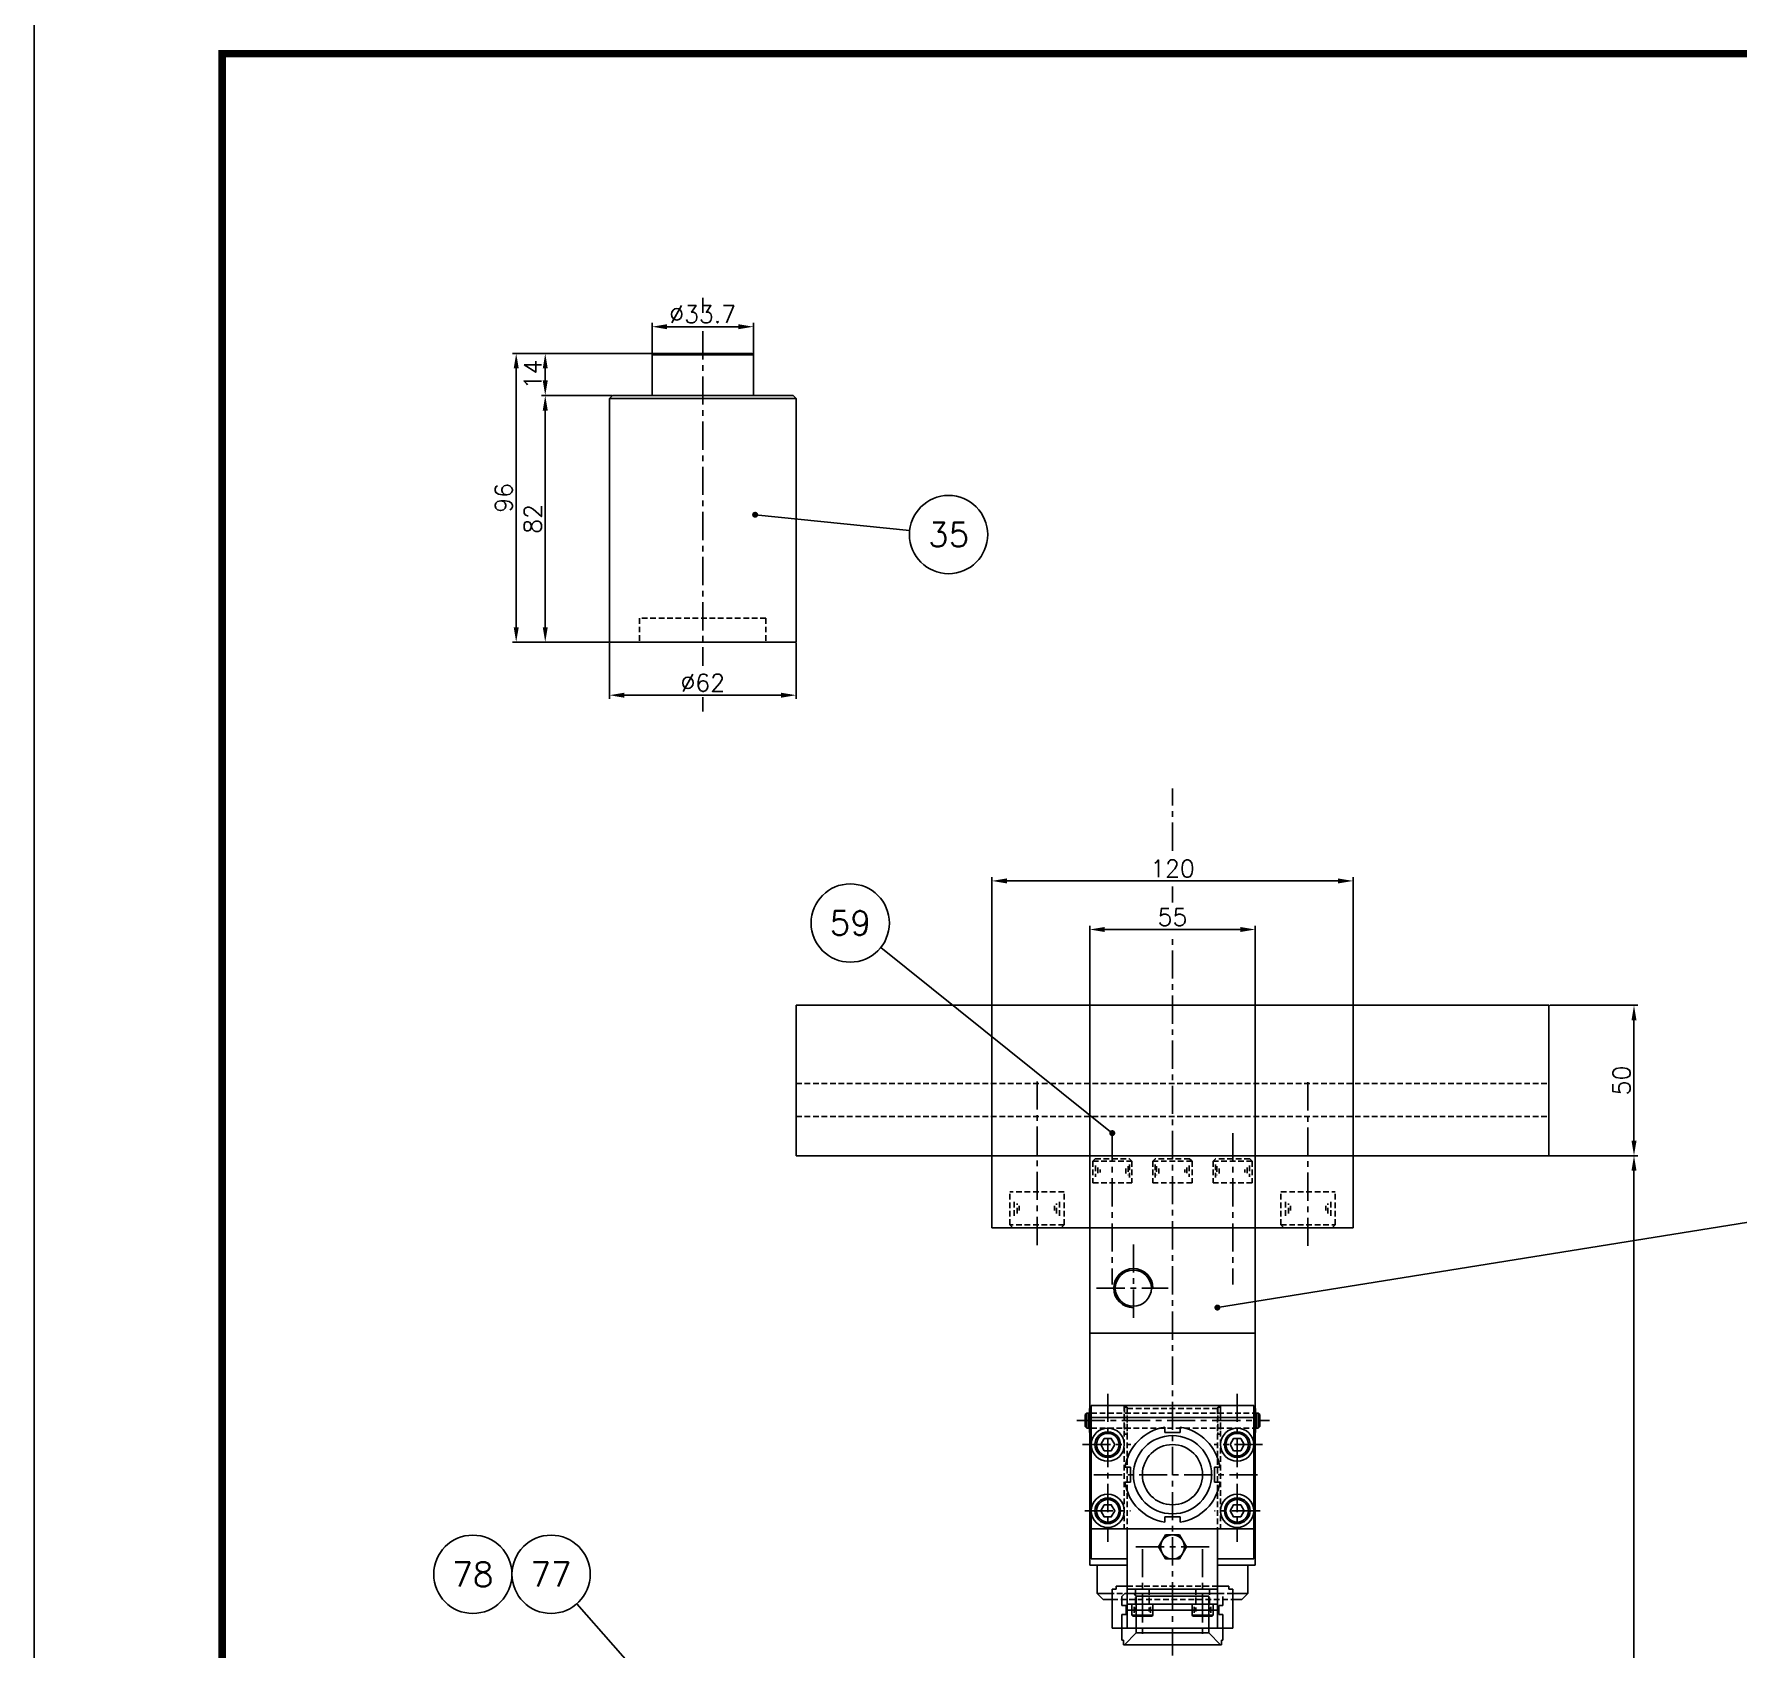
# Model space of a CAD drawing. Extents: x -13768 to 18086, y -10615 to 1188.
# Drawn here: x 0 to 566, y -555 to -18 of the extents above; entities that cross this region are included whole.
import ezdxf
from ezdxf.enums import TextEntityAlignment as Align

# ---------------------------------------------------------------- set-up
doc = ezdxf.new("R2010")
doc.units = 0
doc.header["$LTSCALE"] = 7.5
doc.header["$MEASUREMENT"] = 0
doc.linetypes.add('CENTER', pattern=[2, 1.25, -0.25, 0.25, -0.25])
doc.linetypes.add('HIDDEN', pattern=[0.375, 0.25, -0.125])
doc.layers.get('0').update_dxf_attribs({"linetype": 'CONTINUOUS'})
doc.layers.get('DEFPOINTS').update_dxf_attribs({"linetype": 'CONTINUOUS'})
for name, color, linetype in [('0-POS', 3, 'CONTINUOUS'), ('CL', 1, 'CENTER'), ('CO', 3, 'CONTINUOUS'), ('CUPLA A SOLDAR', 5, 'CONTINUOUS'), ('FI', 1, 'CONTINUOUS'), ('OC', 1, 'HIDDEN'), ('POS', 3, 'CONTINUOUS')]:
    doc.layers.add(name, color=color, linetype=linetype)
doc.styles.add('ROMANS', font='ROMANS.SHX')
doc.dimstyles.new('2CON5', dxfattribs={"dimscale": 2.5, "dimtxt": 2.3, "dimasz": 2, "dimexe": 0.5, "dimexo": 0.0625, "dimgap": 0.5, "dimtad": 1, "dimdec": 4, "dimdsep": 46, "dimtxsty": 'ROMANS', "dimcen": -2, "dimclrt": 7, "dimadec": 0, "dimazin": 0, "dimtfac": 0.869565, "dimtdec": 4, "dimtmove": 0, "dimatfit": 3, "dimfxl": 1, "dimtolj": 1, "dimarcsym": 0})

# ---------------------------------------------------------------- blocks, each defined once
blk = doc.blocks.new('A1G')
blk.add_lwpolyline([(0, 0), (841, 0), (841, 594), (0, 594)], close=True)
at = {"const_width": 1}
blk.add_lwpolyline([(25, 10), (831, 10), (831, 584), (25, 584)], close=True, dxfattribs=at)
blk = doc.blocks.new('05933S')
blk.add_lwpolyline([(2.31, -4), (4.62, 0), (2.31, 4), (-2.31, 4), (-4.62, 0), (-2.31, -4)], close=True)
at = {"color": 1}
blk.add_circle((0, 0), 4, dxfattribs=at)
blk = doc.blocks.new('04912L')
for p, q in [((-3.5, 3.7), (-3.2, 4)), ((-3.5, 3.7), (-3.5, 0)), ((-3.5, 0), (3.5, 0)), ((-3.2, 4), (3.2, 4)), ((3.5, 3.7), (3.2, 4)), ((3.5, 3.7), (3.5, 0))]:
    blk.add_line(p, q)
at = {"color": 1}
for p, q in [((-3.5, 3.7), (3.5, 3.7)), ((-2.75, 2.85), (-2.75, 0.9)), ((-2.22, 2.4), (-2.22, 1.16)), ((2.22, 2.4), (2.22, 1.16)), ((2.75, 2.85), (2.75, 0.9))]:
    blk.add_line(p, q, dxfattribs=at)
blk = doc.blocks.new('05912S')
blk.add_lwpolyline([(-1.18, 2.04), (-2.35, 0), (-1.18, -2.04), (1.18, -2.04), (2.35, 0), (1.18, 2.04)], close=True)
blk.add_circle((0, 0), 4.25)
at = {"color": 1}
blk.add_circle((0, 0), 3.75, dxfattribs=at)
blk = doc.blocks.new('12912L')
for p, q in [((-9, 11), (-8, 12)), ((-8, 12), (8, 12)), ((9, 11), (8, 12)), ((-9, 11), (-9, 0)), ((9, 11), (9, 0)), ((-9, 0), (9, 0))]:
    blk.add_line(p, q)
at = {"color": 1}
for p, q in [((-9, 11), (9, 11)), ((-7.47, 8.01), (-7.47, 3.03)), ((-6.47, 7.16), (-6.47, 3.89)), ((-5.76, 6.16), (-5.76, 4.6)), ((5.9, 6.16), (5.9, 4.6)), ((6.61, 7.16), (6.61, 3.89)), ((7.61, 8.01), (7.61, 3.03))]:
    blk.add_line(p, q, dxfattribs=at)
blk = doc.blocks.new('08912L')
for p, q in [((-6.5, 7.2), (-5.7, 8)), ((-6.5, 7.2), (-6.5, 0)), ((-5.7, 8), (5.7, 8)), ((5.7, 8), (6.5, 7.2)), ((6.5, 7.2), (6.5, 0)), ((-6.5, 0), (6.5, 0))]:
    blk.add_line(p, q)
at = {"color": 1}
for p, q in [((-6.5, 7.2), (6.5, 7.2)), ((-5.56, 5.75), (-5.56, 2.02)), ((5.76, 6.13), (5.76, 1.78)), ((-4.81, 5.13), (-4.81, 2.89)), ((-4.07, 4.39), (-4.07, 3.39)), ((4.52, 4.76), (4.52, 3.14)), ((5.26, 5.51), (5.26, 2.52))]:
    blk.add_line(p, q, dxfattribs=at)
blk = doc.blocks.new('*D490')
at = {"layer": 'CO', "color": 0, "lineweight": -2}
for p, q in [((350.63, -415.09), (350.63, -314.81)), ((355.63, -316.06), (400.63, -316.06)), ((405.63, -415.09), (405.63, -314.81))]:
    blk.add_line(p, q, dxfattribs=at)
at = {"layer": 'CO', "color": 0}
for points in [[(355.63, -315.23), (355.63, -316.89), (350.63, -316.06)], [(400.63, -315.23), (400.63, -316.89), (405.63, -316.06)]]:
    blk.add_solid(points, dxfattribs=at)
at = {"layer": 'DEFPOINTS', "color": 0}
for p in [(405.63, -316.06), (350.63, -415.24), (405.63, -415.24)]:
    blk.add_point(p, dxfattribs=at)
at = {"layer": 'CO', "color": 7, "insert": (378.13, -311.93), "char_height": 5.75, "attachment_point": 5, "style": 'ROMANS'}
blk.add_mtext('\\A1;55', dxfattribs=at)
blk = doc.blocks.new('*D491')
at = {"layer": 'CO', "color": 0, "lineweight": -2}
for p, q in [((318.13, -391.09), (318.13, -298.67)), ((323.13, -299.92), (433.13, -299.92)), ((438.13, -391.09), (438.13, -298.67))]:
    blk.add_line(p, q, dxfattribs=at)
at = {"layer": 'CO', "color": 0}
for points in [[(323.13, -299.09), (323.13, -300.75), (318.13, -299.92)], [(433.13, -299.09), (433.13, -300.75), (438.13, -299.92)]]:
    blk.add_solid(points, dxfattribs=at)
at = {"layer": 'DEFPOINTS', "color": 0}
for p in [(438.13, -299.92), (318.13, -391.24), (438.13, -391.24)]:
    blk.add_point(p, dxfattribs=at)
at = {"layer": 'CO', "color": 7, "insert": (378.13, -295.8), "char_height": 5.75, "attachment_point": 5, "style": 'ROMANS'}
blk.add_mtext('\\A1;120', dxfattribs=at)
blk = doc.blocks.new('*D492')
at = {"layer": 'CO', "color": 0, "lineweight": -2}
for p, q in [((503.29, -391.24), (532.68, -391.24)), ((531.43, -850.74), (531.43, -396.24)), ((503.29, -855.74), (532.68, -855.74))]:
    blk.add_line(p, q, dxfattribs=at)
at = {"layer": 'CO', "color": 0}
for points in [[(530.6, -396.24), (532.27, -396.24), (531.43, -391.24)], [(530.6, -850.74), (532.27, -850.74), (531.43, -855.74)]]:
    blk.add_solid(points, dxfattribs=at)
at = {"layer": 'DEFPOINTS', "color": 0}
for p in [(503.13, -391.24), (531.43, -391.24), (503.13, -855.74)]:
    blk.add_point(p, dxfattribs=at)
at = {"layer": 'CO', "color": 7, "insert": (527.31, -623.49), "char_height": 5.75, "attachment_point": 5, "rotation": 90, "style": 'ROMANS'}
blk.add_mtext('\\A1;465', dxfattribs=at)
blk = doc.blocks.new('*D506')
at = {"layer": 'CO', "color": 0, "lineweight": -2}
for p, q in [((503.45, -341.24), (532.68, -341.24)), ((531.43, -386.24), (531.43, -346.24)), ((503.45, -391.24), (532.68, -391.24))]:
    blk.add_line(p, q, dxfattribs=at)
at = {"layer": 'CO', "color": 0}
for points in [[(530.6, -346.24), (532.27, -346.24), (531.43, -341.24)], [(530.6, -386.24), (532.27, -386.24), (531.43, -391.24)]]:
    blk.add_solid(points, dxfattribs=at)
at = {"layer": 'DEFPOINTS', "color": 0}
for p in [(503.29, -341.24), (531.43, -341.24), (503.29, -391.24)]:
    blk.add_point(p, dxfattribs=at)
at = {"layer": 'CO', "color": 7, "insert": (527.31, -366.24), "char_height": 5.75, "attachment_point": 5, "rotation": 90, "style": 'ROMANS'}
blk.add_mtext('\\A1;50', dxfattribs=at)
blk = doc.blocks.new('POS')
at = {"layer": '0-POS'}
blk.add_circle((0, 0), 6.5, dxfattribs=at)
at = {"layer": '0-POS', "style": 'ROMANS', "flags": 4}
blk.add_attdef('P', text='', height=4, dxfattribs=at).set_placement((0, 0), align=Align.MIDDLE)
blk = doc.blocks.new('*D514')
at = {"layer": 'CO', "color": 0, "lineweight": -2}
for p, q in [((191.94, -138.61), (168.54, -138.61)), ((169.79, -215.61), (169.79, -143.61)), ((190.94, -220.61), (168.54, -220.61))]:
    blk.add_line(p, q, dxfattribs=at)
at = {"layer": 'CO', "color": 0}
for points in [[(168.96, -143.61), (170.62, -143.61), (169.79, -138.61)], [(168.96, -215.61), (170.62, -215.61), (169.79, -220.61)]]:
    blk.add_solid(points, dxfattribs=at)
at = {"layer": 'DEFPOINTS', "color": 0}
for p in [(169.79, -138.61), (192.1, -138.61), (191.1, -220.61)]:
    blk.add_point(p, dxfattribs=at)
at = {"layer": 'CO', "color": 7, "insert": (165.66, -179.61), "char_height": 5.75, "attachment_point": 5, "rotation": 90, "style": 'ROMANS'}
blk.add_mtext('\\A1;82', dxfattribs=at)
blk = doc.blocks.new('*D515')
at = {"layer": 'CO', "color": 0, "lineweight": -2}
for p, q in [((205.59, -124.61), (168.54, -124.61)), ((169.79, -133.61), (169.79, -129.61)), ((191.94, -138.61), (168.54, -138.61))]:
    blk.add_line(p, q, dxfattribs=at)
at = {"layer": 'CO', "color": 0}
for points in [[(168.96, -129.61), (170.62, -129.61), (169.79, -124.61)], [(168.96, -133.61), (170.62, -133.61), (169.79, -138.61)]]:
    blk.add_solid(points, dxfattribs=at)
at = {"layer": 'DEFPOINTS', "color": 0}
for p in [(169.79, -124.61), (205.75, -124.61), (192.1, -138.61)]:
    blk.add_point(p, dxfattribs=at)
at = {"layer": 'CO', "color": 7, "insert": (165.66, -131.61), "char_height": 5.75, "attachment_point": 5, "rotation": 90, "style": 'ROMANS'}
blk.add_mtext('\\A1;14', dxfattribs=at)
blk = doc.blocks.new('*D516')
at = {"layer": 'CO', "color": 0, "lineweight": -2}
for p, q in [((205.59, -124.61), (158.89, -124.61)), ((160.14, -215.61), (160.14, -129.61)), ((190.94, -220.61), (158.89, -220.61))]:
    blk.add_line(p, q, dxfattribs=at)
at = {"layer": 'CO', "color": 0}
for points in [[(159.31, -129.61), (160.98, -129.61), (160.14, -124.61)], [(159.31, -215.61), (160.98, -215.61), (160.14, -220.61)]]:
    blk.add_solid(points, dxfattribs=at)
at = {"layer": 'DEFPOINTS', "color": 0}
for p in [(160.14, -124.61), (205.75, -124.61), (191.1, -220.61)]:
    blk.add_point(p, dxfattribs=at)
at = {"layer": 'CO', "color": 7, "insert": (156.02, -172.61), "char_height": 5.75, "attachment_point": 5, "rotation": 90, "style": 'ROMANS'}
blk.add_mtext('\\A1;96', dxfattribs=at)
blk = doc.blocks.new('*D517')
at = {"layer": 'CO', "color": 0, "lineweight": -2}
for p, q in [((205.25, -124.96), (205.25, -114.5)), ((210.25, -115.75), (233.95, -115.75)), ((238.95, -124.96), (238.95, -114.5))]:
    blk.add_line(p, q, dxfattribs=at)
at = {"layer": 'CO', "color": 0}
for points in [[(210.25, -114.92), (210.25, -116.58), (205.25, -115.75)], [(233.95, -114.92), (233.95, -116.58), (238.95, -115.75)]]:
    blk.add_solid(points, dxfattribs=at)
at = {"layer": 'DEFPOINTS', "color": 0}
for p in [(238.95, -115.75), (205.25, -125.11), (238.95, -125.11)]:
    blk.add_point(p, dxfattribs=at)
at = {"layer": 'CO', "color": 7, "insert": (222.1, -111.62), "char_height": 5.75, "attachment_point": 5, "style": 'ROMANS'}
blk.add_mtext('\\A1;%%C33.7', dxfattribs=at)
blk = doc.blocks.new('*D518')
at = {"layer": 'CO', "color": 0, "lineweight": -2}
for p, q in [((191.1, -220.77), (191.1, -239.45)), ((253.1, -220.77), (253.1, -239.45)), ((196.1, -238.2), (248.1, -238.2))]:
    blk.add_line(p, q, dxfattribs=at)
at = {"layer": 'CO', "color": 0}
for points in [[(196.1, -237.37), (196.1, -239.04), (191.1, -238.2)], [(248.1, -237.37), (248.1, -239.04), (253.1, -238.2)]]:
    blk.add_solid(points, dxfattribs=at)
at = {"layer": 'DEFPOINTS', "color": 0}
for p in [(191.1, -220.61), (253.1, -220.61), (253.1, -238.2)]:
    blk.add_point(p, dxfattribs=at)
at = {"layer": 'CO', "color": 7, "insert": (222.1, -234.08), "char_height": 5.75, "attachment_point": 5, "style": 'ROMANS'}
blk.add_mtext('\\A1;%%C62', dxfattribs=at)

msp = doc.modelspace()

# ---------------------------------------------------------------- linework, layer by layer
for p, q in [((205.25114, -125.11435), (205.75114, -124.61435)), ((205.25114, -125.11435), (205.25114, -138.61435)), ((238.45114, -124.61435), (205.75114, -124.61435)), ((238.45114, -124.61435), (238.95114, -125.11435)), ((238.95114, -125.11435), (238.95114, -138.61435)), ((192.10114, -138.61435), (191.10114, -139.61435)), ((191.10114, -139.61435), (191.10114, -220.61435)), ((252.10114, -138.61435), (192.10114, -138.61435)), ((252.10114, -138.61435), (253.10114, -139.61435)), ((253.10114, -139.61435), (253.10114, -220.61435)), ((253.10114, -220.61435), (191.10114, -220.61435)), ((253.13414, -391.24198), (253.13414, -341.24197)), ((503.13414, -341.24197), (253.13414, -341.24197)), ((503.13414, -391.24198), (503.13414, -341.24197)), ((503.13414, -391.24198), (253.13414, -391.24198)), ((318.13414, -415.24197), (318.13414, -391.24197)), ((438.13414, -415.24197), (438.13414, -391.24197)), ((318.13414, -415.24197), (438.13414, -415.24197)), ((350.63414, -415.24197), (350.63414, -527.24197)), ((405.63414, -415.24197), (405.63414, -527.24197)), ((350.63414, -450.24197), (405.63414, -450.24197)), ((350.53414, -475.24197), (350.53414, -483.24197)), ((351.13414, -475.24197), (350.53414, -475.24197)), ((351.13414, -474.24197), (405.13414, -474.24197)), ((351.13414, -474.24197), (351.13414, -525.24197)), ((405.13414, -474.24197), (405.13414, -525.24197)), ((405.13414, -475.24197), (405.73414, -475.24197)), ((405.73414, -475.24197), (405.73414, -483.24197)), ((349.63414, -476.74197), (349.13414, -477.24197)), ((349.13414, -477.24197), (349.13414, -481.24197)), ((350.33414, -476.74197), (349.63414, -476.74197)), ((349.63414, -481.74197), (349.63414, -476.74197)), ((350.33414, -476.74197), (350.33414, -481.74197)), ((350.53414, -477.24197), (350.33414, -477.24197)), ((351.13414, -478.24197), (405.13414, -478.24197)), ((405.73414, -477.24197), (405.93414, -477.24197)), ((405.93414, -476.74197), (405.93414, -481.74197)), ((405.93414, -476.74197), (406.63414, -476.74197)), ((406.63414, -476.74197), (407.13414, -477.24197)), ((406.63414, -481.74197), (406.63414, -476.74197)), ((407.13414, -477.24197), (407.13414, -481.24197)), ((349.13414, -481.24197), (349.63414, -481.74197)), ((350.33414, -481.74197), (349.63414, -481.74197)), ((350.53414, -481.24197), (350.33414, -481.24197)), ((351.13414, -483.24197), (350.53414, -483.24197)), ((375.63414, -483.24197), (375.63414, -481.43848)), ((375.63414, -483.24197), (380.63414, -483.24197)), ((380.63414, -483.24197), (380.63414, -481.43848)), ((405.13414, -483.24197), (405.73414, -483.24197)), ((405.73414, -481.24197), (405.93414, -481.24197)), ((405.93414, -481.74197), (406.63414, -481.74197)), ((407.13414, -481.24197), (406.63414, -481.74197)), ((364.13414, -494.74197), (362.33066, -494.74197)), ((364.13414, -499.74197), (364.13414, -494.74197)), ((392.13414, -494.74197), (393.93762, -494.74197)), ((392.13414, -494.74197), (392.13414, -499.74197)), ((364.13414, -499.74197), (362.33066, -499.74197)), ((392.13414, -499.74197), (393.93762, -499.74197)), ((375.63414, -511.24197), (375.63414, -513.04545)), ((380.63414, -511.24197), (375.63414, -511.24197)), ((380.63414, -511.24197), (380.63414, -513.04545)), ((351.13414, -515.24197), (405.13414, -515.24197)), ((363.13414, -515.24197), (363.13414, -535.24197)), ((393.13414, -515.24197), (393.13414, -535.24197)), ((351.13414, -525.24197), (363.13414, -525.24197)), ((393.13414, -525.24197), (405.13414, -525.24197)), ((350.63414, -527.24197), (363.13414, -527.24197)), ((353.13414, -536.74197), (353.13414, -527.24197)), ((393.13414, -527.24197), (405.63414, -527.24197)), ((403.13414, -536.74197), (403.13414, -527.24197)), ((355.13414, -538.74197), (353.13414, -536.74197)), ((353.13414, -536.74197), (358.13414, -536.74197)), ((359.38414, -535.24197), (358.13414, -535.24197)), ((358.13414, -535.24197), (358.13414, -548.24197)), ((359.38414, -535.24197), (359.38414, -534.24197)), ((359.38414, -534.24197), (363.13414, -534.24197)), ((363.13414, -534.24197), (363.13414, -548.24197)), ((363.13414, -535.24197), (393.13414, -535.24197)), ((393.13414, -535.24197), (363.13414, -535.24197)), ((393.13414, -534.24197), (393.13414, -548.24197)), ((393.13414, -534.24197), (396.88414, -534.24197)), ((396.88414, -534.24197), (396.88414, -535.24197)), ((398.13414, -535.24197), (396.88414, -535.24197)), ((398.13414, -535.24197), (398.13414, -548.24197)), ((403.13414, -536.74197), (398.13414, -536.74197)), ((401.13414, -538.74197), (403.13414, -536.74197)), ((355.13414, -538.74197), (358.13414, -538.74197)), ((393.13414, -540.24197), (363.13414, -540.24197)), ((393.13414, -542.24197), (363.13414, -542.24197)), ((401.13414, -538.74197), (398.13414, -538.74197)), ((398.13414, -548.24197), (358.13414, -548.24197))]:
    msp.add_line(p, q)
for centre, radius in [((365.13414, -435.24197), 6), ((356.63414, -487.24197), 5.5), ((378.13414, -497.24197), 13), ((399.63414, -487.24197), 5.5), ((378.13414, -497.24197), 10), ((356.63414, -509.24197), 5.5), ((399.63414, -509.24197), 5.5)]:
    msp.add_circle(centre, radius)
for start, end in [(98.9892993, 171.0107007), (8.9892993, 81.0107007), (188.9892993, 261.0107007), (278.9892993, 351.0107007)]:
    msp.add_arc((378.13414, -497.24197), 16, start, end)
at = {"layer": 'CL'}
for p, q in [((222.10114, -106.16539), (222.10114, -111.17524)), ((222.10114, -117.2742), (222.10114, -228.44215)), ((222.10114, -238.85916), (222.10114, -243.58283)), ((378.13414, -289.86552), (378.13414, -269.18233)), ((378.13414, -307.08335), (378.13414, -301.78556)), ((378.13414, -587.36511), (378.13414, -318.73848)), ((333.13414, -420.92542), (333.13414, -365.03358)), ((423.13414, -421.21182), (423.13414, -365.03358)), ((358.13414, -383.7141), (358.13414, -434.00728)), ((398.13414, -383.7141), (398.13414, -434.00728)), ((365.13414, -420.69394), (365.13414, -446.11262)), ((352.90193, -435.24197), (376.70008, -435.24197)), ((356.63414, -470.32309), (356.63414, -519.5402)), ((399.63414, -470.32309), (399.63414, -519.5402)), ((346.34044, -479.24197), (410.31735, -479.24197)), ((348.19182, -487.24197), (364.30631, -487.24197)), ((408.07647, -487.24197), (391.96197, -487.24197)), ((352.01776, -497.24197), (407.62859, -497.24197)), ((348.99749, -509.24197), (364.23161, -509.24197)), ((407.27079, -509.24197), (392.03667, -509.24197)), ((365.96615, -521.24197), (390.47102, -521.24197)), ((368.13414, -521.95972), (368.13414, -550.17813)), ((388.13414, -521.95972), (388.13414, -550.17813))]:
    msp.add_line(p, q, dxfattribs=at)
at = {"layer": 'CUPLA A SOLDAR'}
for p, q in [((361.35914, -537.742), (362.35914, -536.74198)), ((362.35914, -536.74198), (393.90914, -536.74198)), ((365.30914, -536.74198), (366.10914, -537.54199)), ((366.10914, -537.54199), (390.15914, -537.54199)), ((366.10914, -537.54199), (366.10914, -549.81698)), ((390.15914, -549.81698), (390.15914, -537.54199)), ((361.35914, -540.74199), (361.35914, -537.742)), ((362.75914, -540.74199), (361.35914, -540.74199)), ((362.75914, -543.74198), (362.75914, -540.74199)), ((393.50914, -540.74199), (393.50914, -543.74198)), ((394.90914, -540.74199), (393.50914, -540.74199)), ((394.90914, -537.742), (394.90914, -540.74199)), ((361.35914, -552.24199), (361.35914, -543.74198)), ((361.35914, -543.74198), (362.75914, -543.74198)), ((393.50914, -543.74198), (394.90914, -543.74198)), ((394.90914, -543.74198), (394.90914, -552.24199)), ((361.88414, -552.24199), (361.35914, -552.24199)), ((361.88414, -553.742), (361.88414, -552.24199)), ((362.18414, -553.742), (361.88414, -553.742)), ((366.10914, -549.81698), (362.18414, -553.742)), ((394.08414, -553.742), (362.18414, -553.742)), ((390.15914, -549.81698), (366.10914, -549.81698)), ((394.08414, -553.742), (390.15914, -549.81698)), ((394.38414, -553.742), (394.08414, -553.742)), ((394.38414, -552.24199), (394.38414, -553.742)), ((394.90914, -552.24199), (394.38414, -552.24199))]:
    msp.add_line(p, q, dxfattribs=at)
at = {"layer": 'FI'}
for p, q in [((205.25114, -125.11435), (238.95114, -125.11435)), ((191.10114, -139.61435), (253.10114, -139.61435))]:
    msp.add_line(p, q, dxfattribs=at)
msp.add_arc((365.13414, -435.24197), 6.5, 0, 270, dxfattribs=at)
at = {"layer": 'OC'}
for p, q in [((201.10114, -212.61435), (201.10114, -220.61435)), ((243.10114, -212.61435), (201.10114, -212.61435)), ((243.10114, -212.61435), (243.10114, -220.61435)), ((253.13414, -367.24197), (503.13414, -367.24197)), ((253.13414, -378.24197), (503.13414, -378.24197)), ((362.13414, -474.24197), (362.13414, -515.24197)), ((362.23414, -474.74197), (362.23414, -483.74197)), ((362.23414, -474.74197), (363.03414, -474.74197)), ((363.03414, -474.74197), (363.03414, -483.74197)), ((363.13414, -475.24197), (363.13414, -515.24197)), ((363.13414, -475.24197), (393.13414, -475.24197)), ((393.13414, -475.24197), (393.13414, -515.24197)), ((393.23414, -474.74197), (393.23414, -483.74197)), ((394.03414, -474.74197), (393.23414, -474.74197)), ((394.03414, -474.74197), (394.03414, -483.74197)), ((394.13414, -474.24197), (394.13414, -515.24197)), ((351.13414, -476.74197), (405.13414, -476.74197)), ((351.13414, -481.74197), (405.13414, -481.74197)), ((362.23414, -483.74197), (363.03414, -483.74197)), ((394.03414, -483.74197), (393.23414, -483.74197)), ((398.13414, -536.74197), (358.13414, -536.74197)), ((393.13414, -534.24197), (363.13414, -534.24197)), ((365.88414, -535.24197), (365.88414, -540.24197)), ((370.38414, -535.24197), (370.38414, -540.24197)), ((385.88414, -535.24197), (385.88414, -540.24197)), ((390.38414, -535.24197), (390.38414, -540.24197)), ((358.13414, -538.74197), (398.13414, -538.74197))]:
    msp.add_line(p, q, dxfattribs=at)
at = {"layer": 'POS'}
for p, q in [((290.82747, -183.50219), (239.50164, -178.24581)), ((281.24271, -322.04266), (358.13414, -383.7141)), ((586.22825, -410.65605), (393.05462, -441.6951)), ((180.31578, -540.09727), (317.13414, -695.74199))]:
    msp.add_line(p, q, dxfattribs=at)
at = {"layer": 'POS', "const_width": 1}
for points in [[(239.00164, -178.24581, 1), (240.00164, -178.24581, 1)], [(357.63414, -383.7141, 1), (358.63414, -383.7141, 1)], [(392.55462, -441.6951, 1), (393.55462, -441.6951, 1)]]:
    msp.add_lwpolyline(points, format="xyb", close=True, dxfattribs=at)

# ---------------------------------------------------------------- block references
at = {"xscale": 2.5, "yscale": 2.5, "zscale": 2.5}
msp.add_blockref('A1G', (0, -1485), dxfattribs=at)
for name, p in [('05912S', (356.63414, -487.24197)), ('05912S', (356.63414, -509.24197)), ('05933S', (378.13414, -521.24197))]:
    msp.add_blockref(name, p)
at = {"xscale": -1}
for p in [(399.63414, -487.24197), (399.63414, -509.24197)]:
    msp.add_blockref('05912S', p, dxfattribs=at)
at = {"xscale": -1, "rotation": 180}
msp.add_blockref('04912L', (368.13414, -540.24197), dxfattribs=at)
at = {"rotation": 180}
msp.add_blockref('04912L', (388.13414, -540.24197), dxfattribs=at)
at = {"layer": 'OC'}
msp.add_blockref('08912L', (358.13414, -400.24197), dxfattribs=at)
at = {"layer": 'OC', "xscale": -1}
for p in [(378.13414, -400.24197), (398.13414, -400.24197)]:
    msp.add_blockref('08912L', p, dxfattribs=at)
at = {"layer": 'OC', "rotation": 180}
msp.add_blockref('12912L', (333.13414, -403.24197), dxfattribs=at)
at = {"layer": 'OC', "xscale": -1, "rotation": 180}
msp.add_blockref('12912L', (423.13414, -403.24197), dxfattribs=at)
at = {"layer": 'POS', "xscale": 2, "yscale": 2, "zscale": 2}
for p, values in [((303.75983, -184.82661), {'P': '35'}), ((271.10161, -313.9089), {'P': '59'}), ((145.73288, -530.33336), {'P': '78'}), ((171.73288, -530.33336), {'P': '77'})]:
    msp.add_blockref('POS', p, dxfattribs=at).add_auto_attribs(values)

# ---------------------------------------------------------------- dimensions: what is measured, and where the dimension line sits
at = {"layer": 'CO'}
for base, p1, p2, picture, middle in [((238.95114, -115.74945), (205.25114, -125.11435), (238.95114, -125.11435), '*D517', (222.10114, -111.62445)), ((253.10114, -238.20263), (191.10114, -220.61435), (253.10114, -220.61435), '*D518', (222.10114, -234.07763))]:
    dim = msp.add_linear_dim(base=base, p1=p1, p2=p2, text='%%C<>', dimstyle='2CON5', dxfattribs=at)
    dim.commit()
    dim.dimension.update_dxf_attribs({"geometry": picture, "text_midpoint": middle})
for base, p1, p2, angle, picture, middle in [((160.14423, -124.61435), (191.10114, -220.61435), (205.75114, -124.61435), 270, '*D516', (156.01923, -172.61435)), ((169.78867, -124.61435), (192.10114, -138.61435), (205.75114, -124.61435), 270, '*D515', (165.66367, -131.61435)), ((169.78867, -138.61435), (191.10114, -220.61435), (192.10114, -138.61435), 270, '*D514', (165.66367, -179.61435)), ((531.43244, -341.24197), (503.29039, -391.24198), (503.29039, -341.24197), 90, '*D506', (527.30744, -366.24197))]:
    dim = msp.add_linear_dim(base=base, p1=p1, p2=p2, angle=angle, dimstyle='2CON5', dxfattribs=at)
    dim.commit()
    dim.dimension.update_dxf_attribs({"geometry": picture, "text_midpoint": middle})
for base, p1, p2, picture, middle in [((438.13414, -299.92157), (318.13414, -391.24198), (438.13414, -391.24198), '*D491', (378.13414, -295.79657)), ((405.63414, -316.05966), (350.63414, -415.24197), (405.63414, -415.24197), '*D490', (378.13414, -311.93466))]:
    dim = msp.add_linear_dim(base=base, p1=p1, p2=p2, dimstyle='2CON5', dxfattribs=at)
    dim.commit()
    dim.dimension.update_dxf_attribs({"geometry": picture, "text_midpoint": middle})
dim = msp.add_linear_dim(base=(531.43244, -391.24198), p1=(503.13414, -855.74199), p2=(503.13414, -391.24198), angle=90, dimstyle='2CON5', override={"dimdec": 0}, dxfattribs=at)
dim.commit()
dim.dimension.update_dxf_attribs({"geometry": '*D492', "text_midpoint": (527.30744, -623.49198)})

doc.saveas('drawing.dxf')
